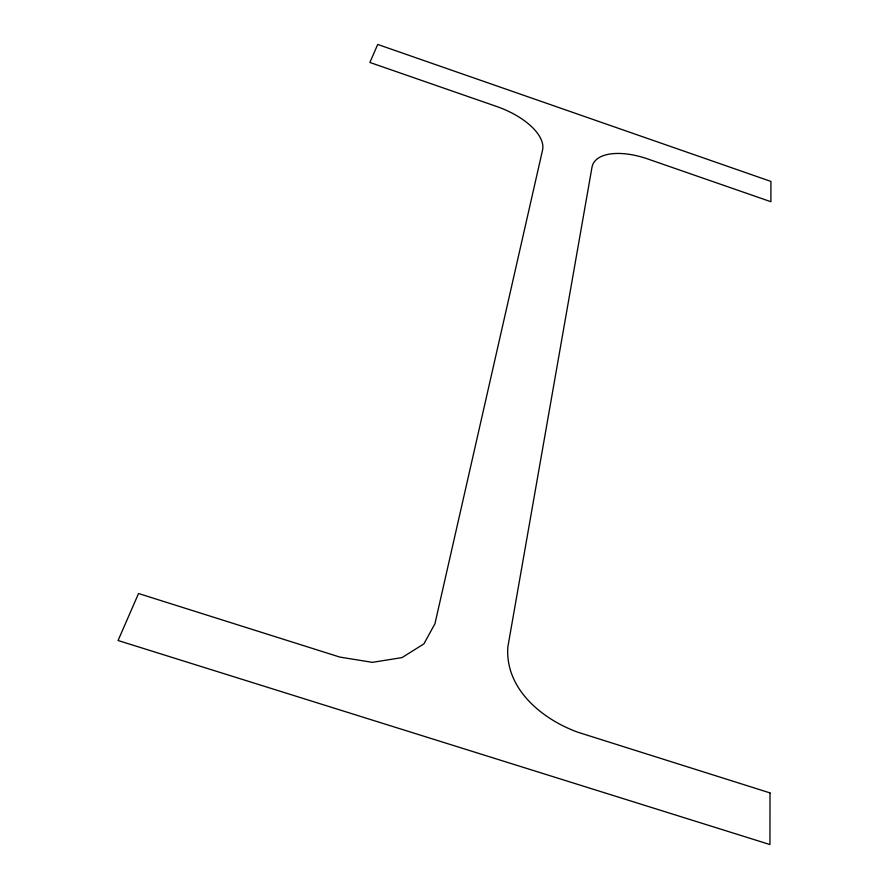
<?xml version="1.0" encoding="UTF-8"?>
<svg xmlns="http://www.w3.org/2000/svg" width="889" height="889" viewBox="0 0 889 889"><rect width="100%" height="100%" fill="white"/><g stroke="black" fill="none" stroke-linecap="round" stroke-linejoin="round"><path stroke-width="1.33" d="M770.018 792.91L769.941 844.55L118.07 640.513L138.54 593.519L339.876 657.093L372.413 662.349L401.995 657.604L423.886 643.903L434.943 623.734L542.534 150.174A56.34 26.981 20 0 0 496.695 106.502L369.868 62.452L377.714 44.45L770.93 181.434L770.896 201.725L647.714 158.953A55.796 26.592 22.7 0 0 591.985 167.276L507.841 646.992C504.985 688.853 541.779 718.979 577.65 732.169L770.018 792.91"/></g></svg>
